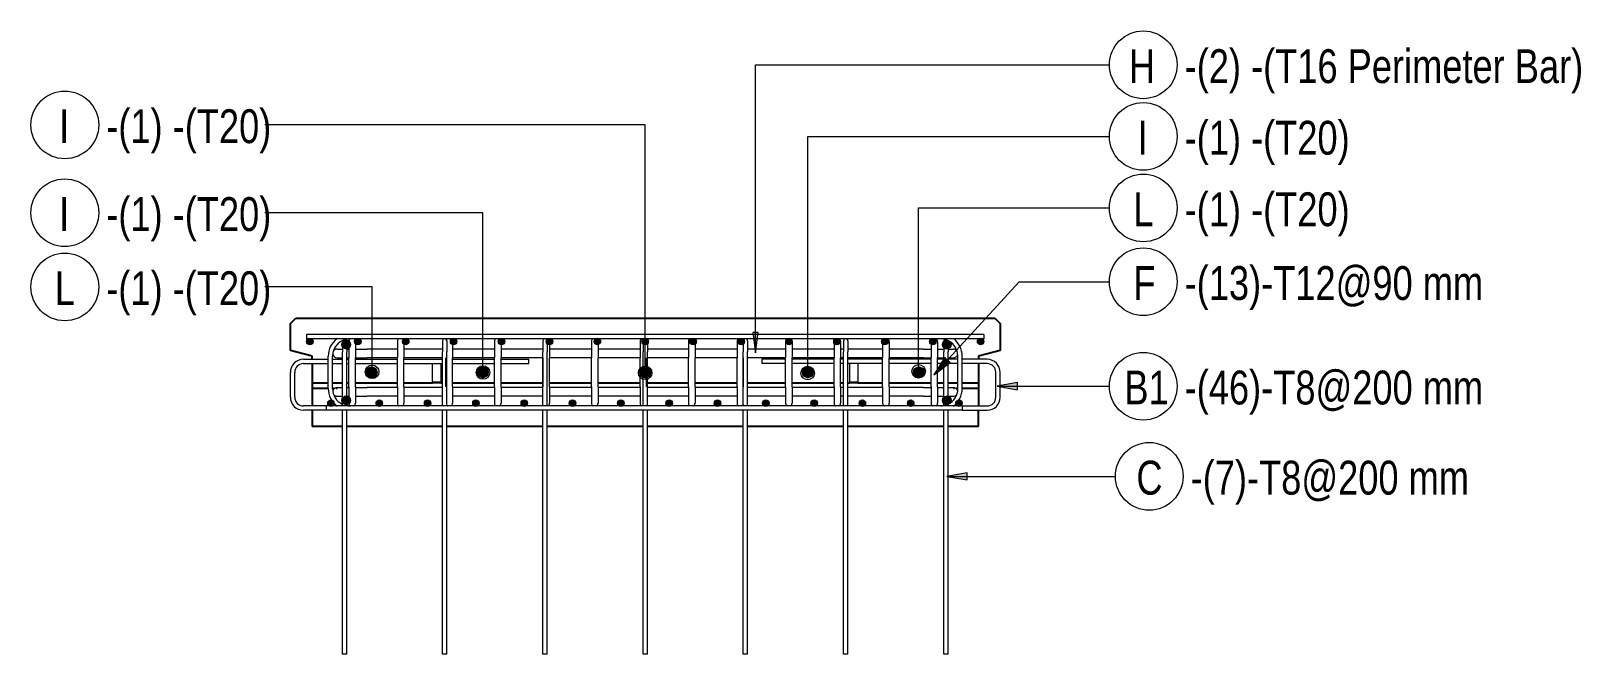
# Model space of a CAD drawing. Header units: millimetres. Extents: x -22025 to -1429, y -2879 to 29261.
# Drawn here: x -4290 to -1429, y 2091 to 3241 of the extents above; entities that cross this region are included whole.
import ezdxf

# ---------------------------------------------------------------- set-up
doc = ezdxf.new("R2010")
doc.units = ezdxf.units.MM
for name, color, linetype, lineweight in [('A-GENM', 13, 'Continuous', 18), ('A-WALL', 113, 'Continuous', 25), ('S-RBAR', 171, 'Continuous', 18), ('S-RBAR-IDEN', 171, 'Continuous', 9)]:
    doc.layers.add(name, color=color, linetype=linetype, lineweight=lineweight)
doc.styles.add('Nirmala UI Semilight_1', font='NirmalaS.ttf', dxfattribs={"width": 0.8, "height": 62.5})

# ---------------------------------------------------------------- blocks, each defined once
blk = doc.blocks.new('RR spread anchor face based - RR-SA-5_0-240-2134540-Elevation Top Copy 2 Copy 1')
at = {"layer": 'A-GENM'}
for p, q in [((-19982.1, 2593.7), (-19982.1, 2627.2)), ((-19967.1, 2627.2), (-19967.1, 2593.7)), ((-19982.1, 2591.2), (-19982.1, 2593.7)), ((-19982.1, 2593.7), (-19967.1, 2593.7)), ((-19967.1, 2591.2), (-19982.1, 2591.2)), ((-19967.1, 2593.7), (-19967.1, 2591.2))]:
    blk.add_line(p, q, dxfattribs=at)
blk = doc.blocks.new('M_Rebar Tag_rfa Dimension - ARROW-793927-Elevation Top Copy 2 Copy 1')
at = {"layer": 'S-RBAR-IDEN'}
blk.add_circle((-18670.5, 2585.6), 62.5, dxfattribs=at)
blk = doc.blocks.new('M_Rebar Tag_rfa MARK - ARROW-794226-Elevation Top Copy 2 Copy 1')
at = {"layer": 'S-RBAR-IDEN'}
blk.add_circle((-18670.5, 3178.9), 62.5, dxfattribs=at)
blk = doc.blocks.new('M_Rebar Tag_rfa MARK - DOT 1 MM-794228-Elevation Top Copy 2 Copy 1')
at = {"layer": 'S-RBAR-IDEN'}
blk.add_circle((-18670.5, 2914.7), 62.5, dxfattribs=at)

msp = doc.modelspace()

# ---------------------------------------------------------------- hatches: boundary and pattern name
at = {"layer": 'S-RBAR'}
h = msp.add_hatch(color=256, dxfattribs=at)
edge = h.paths.add_edge_path()
edge.add_arc((-3775.4, 2668.1), 6, 0, 360)
for points in [[(-3778.4, 2662.9), (-3772.4, 2662.9), (-3769.4, 2668.1), (-3772.4, 2673.3), (-3778.4, 2673.3), (-3781.4, 2668.1)], [(-3708.4, 2654.6), (-3702.1, 2657.6), (-3700.6, 2664.4), (-3704.9, 2669.8), (-3711.8, 2669.8), (-3716.2, 2664.4), (-3714.6, 2657.6), (-3710.9, 2655.8)], [(-3689.9, 2662.9), (-3683.9, 2662.9), (-3680.9, 2668.1), (-3683.9, 2673.3), (-3689.9, 2673.3), (-3692.9, 2668.1)], [(-3601.5, 2662.9), (-3595.5, 2662.9), (-3592.5, 2668.1), (-3595.5, 2673.3), (-3601.5, 2673.3), (-3604.5, 2668.1)], [(-3513.1, 2662.9), (-3507.1, 2662.9), (-3504.1, 2668.1), (-3507.1, 2673.3), (-3513.1, 2673.3), (-3516.1, 2668.1)], [(-3424.6, 2662.9), (-3418.6, 2662.9), (-3415.6, 2668.1), (-3418.6, 2673.3), (-3424.6, 2673.3), (-3427.6, 2668.1)], [(-3336.2, 2662.9), (-3330.2, 2662.9), (-3327.2, 2668.1), (-3330.2, 2673.3), (-3336.2, 2673.3), (-3339.2, 2668.1)], [(-3247.8, 2662.9), (-3241.8, 2662.9), (-3238.8, 2668.1), (-3241.8, 2673.3), (-3247.8, 2673.3), (-3250.8, 2668.1)], [(-3159.4, 2662.9), (-3153.4, 2662.9), (-3150.4, 2668.1), (-3153.4, 2673.3), (-3159.4, 2673.3), (-3162.4, 2668.1)], [(-3070.9, 2662.9), (-3064.9, 2662.9), (-3061.9, 2668.1), (-3064.9, 2673.3), (-3070.9, 2673.3), (-3073.9, 2668.1)], [(-2982.5, 2662.9), (-2976.5, 2662.9), (-2973.5, 2668.1), (-2976.5, 2673.3), (-2982.5, 2673.3), (-2985.5, 2668.1)], [(-2894.1, 2662.9), (-2888.1, 2662.9), (-2885.1, 2668.1), (-2888.1, 2673.3), (-2894.1, 2673.3), (-2897.1, 2668.1)], [(-2805.6, 2662.9), (-2799.6, 2662.9), (-2796.6, 2668.1), (-2799.6, 2673.3), (-2805.6, 2673.3), (-2808.6, 2668.1)], [(-2717.2, 2662.9), (-2711.2, 2662.9), (-2708.2, 2668.1), (-2711.2, 2673.3), (-2717.2, 2673.3), (-2720.2, 2668.1)], [(-2628.8, 2662.9), (-2622.8, 2662.9), (-2619.8, 2668.1), (-2622.8, 2673.3), (-2628.8, 2673.3), (-2631.8, 2668.1)], [(-2596.5, 2655.4), (-2592.2, 2660.8), (-2593.7, 2667.6), (-2600, 2670.6), (-2606.2, 2667.6), (-2607.8, 2660.8), (-2603.4, 2655.4), (-2597, 2655.4)], [(-2540.4, 2662.9), (-2534.4, 2662.9), (-2531.4, 2668.1), (-2534.4, 2673.3), (-2540.4, 2673.3), (-2543.4, 2668.1)], [(-3661.4, 2601.2), (-3654.3, 2604.1), (-3651.4, 2611.2), (-3654.3, 2618.3), (-3661.4, 2621.2), (-3668.4, 2618.3), (-3671.4, 2611.2), (-3668.4, 2604.1), (-3666.4, 2603.3)], [(-3456.4, 2601.2), (-3449.3, 2604.1), (-3446.4, 2611.2), (-3449.3, 2618.3), (-3456.4, 2621.2), (-3463.4, 2618.3), (-3466.4, 2611.2), (-3463.4, 2604.1)], [(-3156.4, 2601.2), (-3149.3, 2604.1), (-3146.4, 2611.2), (-3149.3, 2618.3), (-3156.4, 2621.2), (-3163.4, 2618.3), (-3166.4, 2611.2), (-3163.4, 2604.1)], [(-2856.4, 2601.2), (-2849.3, 2604.1), (-2846.4, 2611.2), (-2849.3, 2618.3), (-2856.4, 2621.2), (-2863.4, 2618.3), (-2866.4, 2611.2), (-2863.4, 2604.1)], [(-2651.4, 2601.2), (-2644.3, 2604.1), (-2641.4, 2611.2), (-2644.3, 2618.3), (-2651.4, 2621.2), (-2658.4, 2618.3), (-2661.4, 2611.2), (-2658.4, 2604.1)], [(-3733.4, 2549.1), (-3730.4, 2554.3), (-3733.4, 2559.5), (-3739.4, 2559.5), (-3742.4, 2554.3), (-3739.4, 2549.1)], [(-3708.4, 2551.5), (-3702.1, 2554.5), (-3700.6, 2561.2), (-3704.9, 2566.7), (-3711.8, 2566.7), (-3716.2, 2561.2), (-3714.6, 2554.5), (-3710.9, 2552.7)], [(-3650.2, 2549.1), (-3644.2, 2549.1), (-3641.2, 2554.3), (-3644.2, 2559.5), (-3650.2, 2559.5), (-3653.2, 2554.3)], [(-3561.1, 2549.1), (-3555.1, 2549.1), (-3552.1, 2554.3), (-3555.1, 2559.5), (-3561.1, 2559.5), (-3564.1, 2554.3)], [(-3465.9, 2549.1), (-3462.9, 2554.3), (-3465.9, 2559.5), (-3471.9, 2559.5), (-3474.9, 2554.3), (-3471.9, 2549.1)], [(-3382.7, 2549.1), (-3376.7, 2549.1), (-3373.7, 2554.3), (-3376.7, 2559.5), (-3382.7, 2559.5), (-3385.7, 2554.3)], [(-3287.6, 2549.1), (-3284.6, 2554.3), (-3287.6, 2559.5), (-3293.6, 2559.5), (-3296.6, 2554.3), (-3293.6, 2549.1)], [(-3198.4, 2549.1), (-3195.4, 2554.3), (-3198.4, 2559.5), (-3204.4, 2559.5), (-3207.4, 2554.3), (-3204.4, 2549.1)], [(-3115.3, 2549.1), (-3109.3, 2549.1), (-3106.3, 2554.3), (-3109.3, 2559.5), (-3115.3, 2559.5), (-3118.3, 2554.3)], [(-3020.1, 2549.1), (-3017.1, 2554.3), (-3020.1, 2559.5), (-3026.1, 2559.5), (-3029.1, 2554.3), (-3026.1, 2549.1)], [(-2931, 2549.1), (-2928, 2554.3), (-2931, 2559.5), (-2937, 2559.5), (-2940, 2554.3), (-2937, 2549.1)], [(-2847.8, 2549.1), (-2841.8, 2549.1), (-2838.8, 2554.3), (-2841.8, 2559.5), (-2847.8, 2559.5), (-2850.8, 2554.3)], [(-2758.7, 2549.1), (-2752.7, 2549.1), (-2749.7, 2554.3), (-2752.7, 2559.5), (-2758.7, 2559.5), (-2761.7, 2554.3)], [(-2663.5, 2549.1), (-2660.5, 2554.3), (-2663.5, 2559.5), (-2669.5, 2559.5), (-2672.5, 2554.3), (-2669.5, 2549.1)], [(-2596.5, 2552.3), (-2592.2, 2557.7), (-2593.7, 2564.4), (-2600, 2567.5), (-2606.2, 2564.4), (-2607.8, 2557.7), (-2603.4, 2552.3), (-2597, 2552.3)], [(-2580.4, 2549.1), (-2574.4, 2549.1), (-2571.4, 2554.3), (-2574.4, 2559.5), (-2580.4, 2559.5), (-2583.4, 2554.3)]]:
    msp.add_hatch(color=256, dxfattribs=at).paths.add_polyline_path(points)
h = msp.add_hatch(color=256, dxfattribs=at)
edge = h.paths.add_edge_path()
edge.add_arc((-3708.4, 2662.6), 8, 0, 360)
h = msp.add_hatch(color=256, dxfattribs=at)
edge = h.paths.add_edge_path()
edge.add_arc((-3686.9, 2668.1), 6, 0, 360)
h = msp.add_hatch(color=256, dxfattribs=at)
edge = h.paths.add_edge_path()
edge.add_arc((-3598.5, 2668.1), 6, 0, 360)
h = msp.add_hatch(color=256, dxfattribs=at)
edge = h.paths.add_edge_path()
edge.add_arc((-3510.1, 2668.1), 6, 0, 360)
h = msp.add_hatch(color=256, dxfattribs=at)
edge = h.paths.add_edge_path()
edge.add_arc((-3421.6, 2668.1), 6, 0, 360)
h = msp.add_hatch(color=256, dxfattribs=at)
edge = h.paths.add_edge_path()
edge.add_arc((-3333.2, 2668.1), 6, 0, 360)
h = msp.add_hatch(color=256, dxfattribs=at)
edge = h.paths.add_edge_path()
edge.add_arc((-3244.8, 2668.1), 6, 0, 360)
h = msp.add_hatch(color=256, dxfattribs=at)
edge = h.paths.add_edge_path()
edge.add_arc((-3156.4, 2668.1), 6, 0, 360)
h = msp.add_hatch(color=256, dxfattribs=at)
edge = h.paths.add_edge_path()
edge.add_arc((-3067.9, 2668.1), 6, 0, 360)
h = msp.add_hatch(color=256, dxfattribs=at)
edge = h.paths.add_edge_path()
edge.add_arc((-2979.5, 2668.1), 6, 0, 360)
h = msp.add_hatch(color=256, dxfattribs=at)
edge = h.paths.add_edge_path()
edge.add_arc((-2891.1, 2668.1), 6, 0, 360)
h = msp.add_hatch(color=256, dxfattribs=at)
edge = h.paths.add_edge_path()
edge.add_arc((-2802.6, 2668.1), 6, 0, 360)
h = msp.add_hatch(color=256, dxfattribs=at)
edge = h.paths.add_edge_path()
edge.add_arc((-2714.2, 2668.1), 6, 0, 360)
h = msp.add_hatch(color=256, dxfattribs=at)
edge = h.paths.add_edge_path()
edge.add_arc((-2625.8, 2668.1), 6, 0, 360)
h = msp.add_hatch(color=256, dxfattribs=at)
edge = h.paths.add_edge_path()
edge.add_arc((-2600, 2662.6), 8, 0, 360)
h = msp.add_hatch(color=256, dxfattribs=at)
edge = h.paths.add_edge_path()
edge.add_arc((-2537.4, 2668.1), 6, 0, 360)
h = msp.add_hatch(color=256, dxfattribs=at)
edge = h.paths.add_edge_path()
edge.add_arc((-3661.4, 2611.2), 10, 0, 360)
h = msp.add_hatch(color=256, dxfattribs=at)
edge = h.paths.add_edge_path()
edge.add_arc((-3456.4, 2611.2), 10, 0, 360)
h = msp.add_hatch(color=256, dxfattribs=at)
edge = h.paths.add_edge_path()
edge.add_arc((-3156.4, 2611.2), 10, 0, 360)
h = msp.add_hatch(color=256, dxfattribs=at)
edge = h.paths.add_edge_path()
edge.add_arc((-2856.4, 2611.2), 10, 0, 360)
h = msp.add_hatch(color=256, dxfattribs=at)
edge = h.paths.add_edge_path()
edge.add_arc((-2651.4, 2611.2), 10, 0, 360)
h = msp.add_hatch(color=256, dxfattribs=at)
edge = h.paths.add_edge_path()
edge.add_arc((-3736.4, 2554.3), 6, 0, 360)
h = msp.add_hatch(color=256, dxfattribs=at)
edge = h.paths.add_edge_path()
edge.add_arc((-3708.4, 2559.5), 8, 0, 360)
h = msp.add_hatch(color=256, dxfattribs=at)
edge = h.paths.add_edge_path()
edge.add_arc((-3647.2, 2554.3), 6, 0, 360)
h = msp.add_hatch(color=256, dxfattribs=at)
edge = h.paths.add_edge_path()
edge.add_arc((-3558.1, 2554.3), 6, 0, 360)
h = msp.add_hatch(color=256, dxfattribs=at)
edge = h.paths.add_edge_path()
edge.add_arc((-3468.9, 2554.3), 6, 0, 360)
h = msp.add_hatch(color=256, dxfattribs=at)
edge = h.paths.add_edge_path()
edge.add_arc((-3379.7, 2554.3), 6, 0, 360)
h = msp.add_hatch(color=256, dxfattribs=at)
edge = h.paths.add_edge_path()
edge.add_arc((-3290.6, 2554.3), 6, 0, 360)
h = msp.add_hatch(color=256, dxfattribs=at)
edge = h.paths.add_edge_path()
edge.add_arc((-3201.4, 2554.3), 6, 0, 360)
h = msp.add_hatch(color=256, dxfattribs=at)
edge = h.paths.add_edge_path()
edge.add_arc((-3112.3, 2554.3), 6, 0, 360)
h = msp.add_hatch(color=256, dxfattribs=at)
edge = h.paths.add_edge_path()
edge.add_arc((-3023.1, 2554.3), 6, 0, 360)
h = msp.add_hatch(color=256, dxfattribs=at)
edge = h.paths.add_edge_path()
edge.add_arc((-2934, 2554.3), 6, 0, 360)
h = msp.add_hatch(color=256, dxfattribs=at)
edge = h.paths.add_edge_path()
edge.add_arc((-2844.8, 2554.3), 6, 0, 360)
h = msp.add_hatch(color=256, dxfattribs=at)
edge = h.paths.add_edge_path()
edge.add_arc((-2755.7, 2554.3), 6, 0, 360)
h = msp.add_hatch(color=256, dxfattribs=at)
edge = h.paths.add_edge_path()
edge.add_arc((-2666.5, 2554.3), 6, 0, 360)
h = msp.add_hatch(color=256, dxfattribs=at)
edge = h.paths.add_edge_path()
edge.add_arc((-2600, 2559.5), 8, 0, 360)
h = msp.add_hatch(color=256, dxfattribs=at)
edge = h.paths.add_edge_path()
edge.add_arc((-2577.4, 2554.3), 6, 0, 360)
at = {"layer": 'S-RBAR-IDEN'}
for points in [[(-2952.7, 2647.4), (-2947.8, 2684.9), (-2957.7, 2684.9)], [(-2623.7, 2606.3), (-2593.5, 2629.5), (-2603.3, 2638.4)], [(-2506.8, 2585.6), (-2469.3, 2579), (-2469.3, 2592.2)], [(-2599.8, 2419.2), (-2562.3, 2412.6), (-2562.3, 2425.8)]]:
    msp.add_hatch(color=256, dxfattribs=at).paths.add_polyline_path(points)

# ---------------------------------------------------------------- linework, layer by layer
at = {"layer": 'A-WALL'}
for p, q in [((-3811.4, 2701.2), (-3801.4, 2711.2)), ((-3811.4, 2651.2), (-3811.4, 2701.2)), ((-3801.4, 2711.2), (-2511.4, 2711.2)), ((-2511.4, 2711.2), (-2501.4, 2701.2)), ((-2501.4, 2701.2), (-2501.4, 2651.2)), ((-3771.4, 2641.2), (-3811.4, 2651.2)), ((-3771.4, 2635.2), (-3771.4, 2641.2)), ((-2501.4, 2651.2), (-2541.4, 2641.2)), ((-2541.4, 2641.2), (-2541.4, 2635.2)), ((-3771.4, 2627.2), (-3771.4, 2549.2)), ((-2541.4, 2627.2), (-2541.4, 2549.2)), ((-3741.4, 2591.2), (-3771.4, 2591.2)), ((-3741.4, 2581.2), (-3771.4, 2581.2)), ((-3715.4, 2591.2), (-3733.4, 2591.2)), ((-3730.3, 2581.2), (-3733.4, 2581.2)), ((-3725.1, 2581.2), (-3726.9, 2581.2)), ((-3703.3, 2591.2), (-3707.4, 2591.2)), ((-3613.7, 2591.2), (-3691.3, 2591.2)), ((-3548.9, 2591.2), (-3601.7, 2591.2)), ((-3530.4, 2591.2), (-3533.9, 2591.2)), ((-3434.6, 2591.2), (-3512.2, 2591.2)), ((-3345.4, 2591.2), (-3422.6, 2591.2)), ((-3255.5, 2591.2), (-3333.1, 2591.2)), ((-3166, 2591.2), (-3243.5, 2591.2)), ((-3076.5, 2591.2), (-3152.4, 2591.2)), ((-2986.9, 2591.2), (-3064.5, 2591.2)), ((-2897.4, 2591.2), (-2967.4, 2591.2)), ((-2807.8, 2591.2), (-2885.4, 2591.2)), ((-2790.4, 2591.2), (-2795.8, 2591.2)), ((-2778.9, 2591.2), (-2782.4, 2591.2)), ((-2718.3, 2591.2), (-2763.9, 2591.2)), ((-2628.8, 2591.2), (-2706.3, 2591.2)), ((-2605.4, 2591.2), (-2616.8, 2591.2)), ((-2579.4, 2591.2), (-2597.4, 2591.2)), ((-2585.7, 2581.2), (-2587.6, 2581.2)), ((-2579.4, 2581.2), (-2582.4, 2581.2)), ((-2541.4, 2591.2), (-2571.4, 2591.2)), ((-2541.4, 2581.2), (-2571.4, 2581.2)), ((-3771.4, 2541.2), (-3771.4, 2511.2)), ((-2541.4, 2511.2), (-2541.4, 2541.2)), ((-3715.4, 2511.2), (-3771.4, 2511.2)), ((-3530.4, 2511.2), (-3707.4, 2511.2)), ((-3345.4, 2511.2), (-3522.4, 2511.2)), ((-3160.4, 2511.2), (-3337.4, 2511.2)), ((-2975.4, 2511.2), (-3152.4, 2511.2)), ((-2790.4, 2511.2), (-2967.4, 2511.2)), ((-2605.4, 2511.2), (-2782.4, 2511.2)), ((-2541.4, 2511.2), (-2597.4, 2511.2))]:
    msp.add_line(p, q, dxfattribs=at)
at = {"layer": 'S-RBAR'}
for p, q in [((-2531.4, 2681.2), (-3781.4, 2681.2)), ((-3781.4, 2681.2), (-3781.4, 2673.2)), ((-3778.4, 2673.3), (-3781.4, 2668.1)), ((-2531.4, 2673.2), (-3781.4, 2673.2)), ((-3781.4, 2668.1), (-3778.4, 2662.9)), ((-3772.4, 2673.3), (-3778.4, 2673.3)), ((-3778.4, 2662.9), (-3772.4, 2662.9)), ((-3769.4, 2668.1), (-3772.4, 2673.3)), ((-3772.4, 2662.9), (-3769.4, 2668.1)), ((-3711.8, 2669.8), (-3716.2, 2664.4)), ((-3716.2, 2664.4), (-3714.6, 2657.6)), ((-3715.4, 2669.2), (-3715.4, 2649.2)), ((-3704.9, 2669.8), (-3711.8, 2669.8)), ((-3707.4, 2669.2), (-3707.4, 2649.2)), ((-3700.6, 2664.4), (-3704.9, 2669.8)), ((-3703.3, 2668.2), (-3703.3, 2638.2)), ((-3702.1, 2657.6), (-3700.6, 2664.4)), ((-3689.9, 2673.3), (-3692.9, 2668.1)), ((-3692.9, 2668.1), (-3689.9, 2662.9)), ((-3691.3, 2668.2), (-3691.3, 2638.2)), ((-3683.9, 2673.3), (-3689.9, 2673.3)), ((-3689.9, 2662.9), (-3683.9, 2662.9)), ((-3680.9, 2668.1), (-3683.9, 2673.3)), ((-3683.9, 2662.9), (-3680.9, 2668.1)), ((-3613.7, 2668.2), (-3613.7, 2638.2)), ((-3601.5, 2673.3), (-3604.5, 2668.1)), ((-3604.5, 2668.1), (-3601.5, 2662.9)), ((-3601.7, 2668.2), (-3601.7, 2638.2)), ((-3595.5, 2673.3), (-3601.5, 2673.3)), ((-3601.5, 2662.9), (-3595.5, 2662.9)), ((-3592.5, 2668.1), (-3595.5, 2673.3)), ((-3595.5, 2662.9), (-3592.5, 2668.1)), ((-3530.4, 2669.2), (-3530.4, 2649.2)), ((-3522.4, 2669.2), (-3522.4, 2649.2)), ((-3513.1, 2673.3), (-3516.1, 2668.1)), ((-3516.1, 2668.1), (-3513.1, 2662.9)), ((-3507.1, 2673.3), (-3513.1, 2673.3)), ((-3513.1, 2662.9), (-3507.1, 2662.9)), ((-3512.2, 2668.2), (-3512.2, 2638.2)), ((-3504.1, 2668.1), (-3507.1, 2673.3)), ((-3507.1, 2662.9), (-3504.1, 2668.1)), ((-3434.6, 2668.2), (-3434.6, 2638.2)), ((-3424.6, 2673.3), (-3427.6, 2668.1)), ((-3427.6, 2668.1), (-3424.6, 2662.9)), ((-3418.6, 2673.3), (-3424.6, 2673.3)), ((-3424.6, 2662.9), (-3418.6, 2662.9)), ((-3422.6, 2668.2), (-3422.6, 2638.2)), ((-3415.6, 2668.1), (-3418.6, 2673.3)), ((-3418.6, 2662.9), (-3415.6, 2668.1)), ((-3345.4, 2669.2), (-3345.4, 2649.2)), ((-3336.2, 2673.3), (-3339.2, 2668.1)), ((-3339.2, 2668.1), (-3336.2, 2662.9)), ((-3337.4, 2669.2), (-3337.4, 2649.2)), ((-3330.2, 2673.3), (-3336.2, 2673.3)), ((-3336.2, 2662.9), (-3330.2, 2662.9)), ((-3333.1, 2668.2), (-3333.1, 2638.2)), ((-3327.2, 2668.1), (-3330.2, 2673.3)), ((-3330.2, 2662.9), (-3327.2, 2668.1)), ((-3255.5, 2668.2), (-3255.5, 2638.2)), ((-3247.8, 2673.3), (-3250.8, 2668.1)), ((-3250.8, 2668.1), (-3247.8, 2662.9)), ((-3241.8, 2673.3), (-3247.8, 2673.3)), ((-3247.8, 2662.9), (-3241.8, 2662.9)), ((-3243.5, 2668.2), (-3243.5, 2638.2)), ((-3238.8, 2668.1), (-3241.8, 2673.3)), ((-3241.8, 2662.9), (-3238.8, 2668.1)), ((-3166, 2668.2), (-3166, 2638.2)), ((-3159.4, 2673.3), (-3162.4, 2668.1)), ((-3162.4, 2668.1), (-3159.4, 2662.9)), ((-3160.4, 2669.2), (-3160.4, 2649.2)), ((-3153.4, 2673.3), (-3159.4, 2673.3)), ((-3159.4, 2662.9), (-3153.4, 2662.9)), ((-3150.4, 2668.1), (-3153.4, 2673.3)), ((-3153.4, 2662.9), (-3150.4, 2668.1)), ((-3152.4, 2669.2), (-3152.4, 2649.2)), ((-3076.5, 2668.2), (-3076.5, 2638.2)), ((-3070.9, 2673.3), (-3073.9, 2668.1)), ((-3073.9, 2668.1), (-3070.9, 2662.9)), ((-3064.9, 2673.3), (-3070.9, 2673.3)), ((-3070.9, 2662.9), (-3064.9, 2662.9)), ((-3061.9, 2668.1), (-3064.9, 2673.3)), ((-3064.9, 2662.9), (-3061.9, 2668.1)), ((-3064.5, 2668.2), (-3064.5, 2638.2)), ((-2986.9, 2668.2), (-2986.9, 2638.2)), ((-2982.5, 2673.3), (-2985.5, 2668.1)), ((-2985.5, 2668.1), (-2982.5, 2662.9)), ((-2976.5, 2673.3), (-2982.5, 2673.3)), ((-2982.5, 2662.9), (-2976.5, 2662.9)), ((-2973.5, 2668.1), (-2976.5, 2673.3)), ((-2976.5, 2662.9), (-2973.5, 2668.1)), ((-2975.4, 2669.2), (-2975.4, 2649.2)), ((-2967.4, 2669.2), (-2967.4, 2649.2)), ((-2897.4, 2668.2), (-2897.4, 2638.2)), ((-2894.1, 2673.3), (-2897.1, 2668.1)), ((-2897.1, 2668.1), (-2894.1, 2662.9)), ((-2888.1, 2673.3), (-2894.1, 2673.3)), ((-2894.1, 2662.9), (-2888.1, 2662.9)), ((-2885.1, 2668.1), (-2888.1, 2673.3)), ((-2888.1, 2662.9), (-2885.1, 2668.1)), ((-2885.4, 2668.2), (-2885.4, 2638.2)), ((-2805.6, 2673.3), (-2808.6, 2668.1)), ((-2808.6, 2668.1), (-2805.6, 2662.9)), ((-2807.8, 2668.2), (-2807.8, 2638.2)), ((-2799.6, 2673.3), (-2805.6, 2673.3)), ((-2805.6, 2662.9), (-2799.6, 2662.9)), ((-2796.6, 2668.1), (-2799.6, 2673.3)), ((-2799.6, 2662.9), (-2796.6, 2668.1)), ((-2795.8, 2668.2), (-2795.8, 2638.2)), ((-2790.4, 2669.2), (-2790.4, 2649.2)), ((-2782.4, 2669.2), (-2782.4, 2649.2)), ((-2717.2, 2673.3), (-2720.2, 2668.1)), ((-2720.2, 2668.1), (-2717.2, 2662.9)), ((-2718.3, 2668.2), (-2718.3, 2638.2)), ((-2711.2, 2673.3), (-2717.2, 2673.3)), ((-2717.2, 2662.9), (-2711.2, 2662.9)), ((-2708.2, 2668.1), (-2711.2, 2673.3)), ((-2711.2, 2662.9), (-2708.2, 2668.1)), ((-2706.3, 2668.2), (-2706.3, 2638.2)), ((-2628.8, 2673.3), (-2631.8, 2668.1)), ((-2631.8, 2668.1), (-2628.8, 2662.9)), ((-2622.8, 2673.3), (-2628.8, 2673.3)), ((-2628.8, 2668.2), (-2628.8, 2638.2)), ((-2628.8, 2662.9), (-2622.8, 2662.9)), ((-2619.8, 2668.1), (-2622.8, 2673.3)), ((-2622.8, 2662.9), (-2619.8, 2668.1)), ((-2616.8, 2668.2), (-2616.8, 2638.2)), ((-2606.2, 2667.6), (-2607.8, 2660.8)), ((-2607.8, 2660.8), (-2603.4, 2655.4)), ((-2600, 2670.6), (-2606.2, 2667.6)), ((-2605.4, 2669.2), (-2605.4, 2649.2)), ((-2593.7, 2667.6), (-2600, 2670.6)), ((-2597.4, 2669.2), (-2597.4, 2649.2)), ((-2596.5, 2655.4), (-2592.2, 2660.8)), ((-2592.2, 2660.8), (-2593.7, 2667.6)), ((-2540.4, 2673.3), (-2543.4, 2668.1)), ((-2543.4, 2668.1), (-2540.4, 2662.9)), ((-2534.4, 2673.3), (-2540.4, 2673.3)), ((-2540.4, 2662.9), (-2534.4, 2662.9)), ((-2531.4, 2668.1), (-2534.4, 2673.3)), ((-2534.4, 2662.9), (-2531.4, 2668.1)), ((-2531.4, 2681.2), (-2531.4, 2673.2)), ((-3787.4, 2635.2), (-3741.4, 2635.2)), ((-3741.4, 2581.2), (-3741.4, 2641.2)), ((-3733.4, 2581.2), (-3733.4, 2641.2)), ((-3733.4, 2635.2), (-3715.4, 2635.2)), ((-3725.1, 2654), (-3715.4, 2654)), ((-3725.1, 2638), (-3715.4, 2638)), ((-3715.4, 2549.2), (-3715.4, 2649.2)), ((-3714.6, 2657.6), (-3710.9, 2655.8)), ((-3710.9, 2655.8), (-3708.4, 2654.6)), ((-3708.4, 2654.6), (-3702.1, 2657.6)), ((-3707.5, 2654), (-3703.4, 2654)), ((-3707.5, 2638), (-3703.4, 2638)), ((-3707.4, 2549.2), (-3707.4, 2649.2)), ((-3707.4, 2635.2), (-3703.3, 2635.2)), ((-3703.3, 2584.2), (-3703.3, 2638.2)), ((-3691.3, 2654), (-3669.6, 2654)), ((-3691.3, 2584.2), (-3691.3, 2638.2)), ((-3691.3, 2638), (-3669.6, 2638)), ((-3691.3, 2635.2), (-3613.7, 2635.2)), ((-3613.7, 2654), (-3669.6, 2654)), ((-3613.7, 2638), (-3669.6, 2638)), ((-3613.7, 2584.2), (-3613.7, 2638.2)), ((-3530.4, 2654), (-3601.7, 2654)), ((-3601.7, 2584.2), (-3601.7, 2638.2)), ((-3530.4, 2638), (-3601.7, 2638)), ((-3601.7, 2635.2), (-3530.4, 2635.2)), ((-3530.4, 2549.2), (-3530.4, 2649.2)), ((-3524.2, 2584.2), (-3524.2, 2638.2)), ((-3522.4, 2549.2), (-3522.4, 2649.2)), ((-3434.6, 2654), (-3512.2, 2654)), ((-3512.2, 2584.2), (-3512.2, 2638.2)), ((-3434.6, 2638), (-3512.2, 2638)), ((-3512.2, 2635.2), (-3434.6, 2635.2)), ((-3434.6, 2584.2), (-3434.6, 2638.2)), ((-3345.4, 2654), (-3422.6, 2654)), ((-3422.6, 2584.2), (-3422.6, 2638.2)), ((-3345.4, 2638), (-3422.6, 2638)), ((-3422.6, 2635.2), (-3371.4, 2635.2)), ((-3371.4, 2627.2), (-3371.4, 2635.2)), ((-3345.4, 2549.2), (-3345.4, 2649.2)), ((-3345.1, 2584.2), (-3345.1, 2638.2)), ((-3337.4, 2549.2), (-3337.4, 2649.2)), ((-3255.5, 2654), (-3333.1, 2654)), ((-3333.1, 2584.2), (-3333.1, 2638.2)), ((-3255.5, 2638), (-3333.1, 2638)), ((-3255.5, 2584.2), (-3255.5, 2638.2)), ((-3166, 2654), (-3243.5, 2654)), ((-3243.5, 2584.2), (-3243.5, 2638.2)), ((-3166, 2638), (-3243.5, 2638)), ((-3166, 2584.2), (-3166, 2638.2)), ((-3160.4, 2549.2), (-3160.4, 2649.2)), ((-3154, 2584.2), (-3154, 2638.2)), ((-3076.5, 2654), (-3152.4, 2654)), ((-3152.4, 2549.2), (-3152.4, 2649.2)), ((-3076.5, 2638), (-3152.4, 2638)), ((-3076.5, 2584.2), (-3076.5, 2638.2)), ((-2986.9, 2654), (-3064.5, 2654)), ((-3064.5, 2584.2), (-3064.5, 2638.2)), ((-2986.9, 2638), (-3064.5, 2638)), ((-2986.9, 2584.2), (-2986.9, 2638.2)), ((-2975.4, 2549.2), (-2975.4, 2649.2)), ((-2974.9, 2584.2), (-2974.9, 2638.2)), ((-2897.4, 2654), (-2967.4, 2654)), ((-2967.4, 2549.2), (-2967.4, 2649.2)), ((-2897.4, 2638), (-2967.4, 2638)), ((-2897.4, 2635.2), (-2941.4, 2635.2)), ((-2941.4, 2635.2), (-2941.4, 2627.2)), ((-2897.4, 2584.2), (-2897.4, 2638.2)), ((-2807.8, 2654), (-2885.4, 2654)), ((-2885.4, 2584.2), (-2885.4, 2638.2)), ((-2807.8, 2638), (-2885.4, 2638)), ((-2807.8, 2635.2), (-2885.4, 2635.2)), ((-2807.8, 2584.2), (-2807.8, 2638.2)), ((-2790.4, 2654), (-2795.8, 2654)), ((-2795.8, 2584.2), (-2795.8, 2638.2)), ((-2790.4, 2638), (-2795.8, 2638)), ((-2790.4, 2635.2), (-2795.8, 2635.2)), ((-2790.4, 2549.2), (-2790.4, 2649.2)), ((-2718.3, 2654), (-2782.4, 2654)), ((-2782.4, 2549.2), (-2782.4, 2649.2)), ((-2718.3, 2638), (-2782.4, 2638)), ((-2718.3, 2635.2), (-2782.4, 2635.2)), ((-2718.3, 2584.2), (-2718.3, 2638.2)), ((-2643.1, 2654), (-2706.3, 2654)), ((-2706.3, 2584.2), (-2706.3, 2638.2)), ((-2643.1, 2638), (-2706.3, 2638)), ((-2628.8, 2635.2), (-2706.3, 2635.2)), ((-2643.1, 2654), (-2628.7, 2654)), ((-2643.1, 2638), (-2628.7, 2638)), ((-2628.8, 2584.2), (-2628.8, 2638.2)), ((-2616.8, 2584.2), (-2616.8, 2638.2)), ((-2605.4, 2635.2), (-2616.8, 2635.2)), ((-2616.6, 2654), (-2605.3, 2654)), ((-2616.6, 2638), (-2605.3, 2638)), ((-2605.4, 2549.2), (-2605.4, 2649.2)), ((-2603.4, 2655.4), (-2597, 2655.4)), ((-2597.4, 2549.2), (-2597.4, 2649.2)), ((-2579.4, 2635.2), (-2597.4, 2635.2)), ((-2597.3, 2654), (-2587.6, 2654)), ((-2597.3, 2638), (-2587.6, 2638)), ((-2597, 2655.4), (-2596.5, 2655.4)), ((-2579.4, 2581.2), (-2579.4, 2641.2)), ((-2571.4, 2581.2), (-2571.4, 2641.2)), ((-2525.4, 2635.2), (-2571.4, 2635.2)), ((-3811.4, 2565.2), (-3811.4, 2611.2)), ((-3803.4, 2565.2), (-3803.4, 2611.2)), ((-3787.4, 2627.2), (-3741.4, 2627.2)), ((-3733.4, 2627.2), (-3715.4, 2627.2)), ((-3707.4, 2627.2), (-3703.3, 2627.2)), ((-3691.3, 2627.2), (-3613.7, 2627.2)), ((-3668.4, 2618.3), (-3671.4, 2611.2)), ((-3671.4, 2611.2), (-3668.4, 2604.1)), ((-3661.4, 2621.2), (-3668.4, 2618.3)), ((-3668.4, 2604.1), (-3666.4, 2603.3)), ((-3666.4, 2603.3), (-3661.4, 2601.2)), ((-3654.3, 2618.3), (-3661.4, 2621.2)), ((-3661.4, 2601.2), (-3654.3, 2604.1)), ((-3651.4, 2611.2), (-3654.3, 2618.3)), ((-3654.3, 2604.1), (-3651.4, 2611.2)), ((-3601.7, 2627.2), (-3530.4, 2627.2)), ((-3512.2, 2627.2), (-3434.6, 2627.2)), ((-3463.4, 2618.3), (-3466.4, 2611.2)), ((-3466.4, 2611.2), (-3463.4, 2604.1)), ((-3456.4, 2621.2), (-3463.4, 2618.3)), ((-3463.4, 2604.1), (-3456.4, 2601.2)), ((-3449.3, 2618.3), (-3456.4, 2621.2)), ((-3456.4, 2601.2), (-3449.3, 2604.1)), ((-3446.4, 2611.2), (-3449.3, 2618.3)), ((-3449.3, 2604.1), (-3446.4, 2611.2)), ((-3422.6, 2627.2), (-3371.4, 2627.2)), ((-3163.4, 2618.3), (-3166.4, 2611.2)), ((-3166.4, 2611.2), (-3163.4, 2604.1)), ((-3156.4, 2621.2), (-3163.4, 2618.3)), ((-3163.4, 2604.1), (-3156.4, 2601.2)), ((-3149.3, 2618.3), (-3156.4, 2621.2)), ((-3156.4, 2601.2), (-3149.3, 2604.1)), ((-3146.4, 2611.2), (-3149.3, 2618.3)), ((-3149.3, 2604.1), (-3146.4, 2611.2)), ((-2897.4, 2627.2), (-2941.4, 2627.2)), ((-2807.8, 2627.2), (-2885.4, 2627.2)), ((-2863.4, 2618.3), (-2866.4, 2611.2)), ((-2866.4, 2611.2), (-2863.4, 2604.1)), ((-2856.4, 2621.2), (-2863.4, 2618.3)), ((-2863.4, 2604.1), (-2856.4, 2601.2)), ((-2849.3, 2618.3), (-2856.4, 2621.2)), ((-2856.4, 2601.2), (-2849.3, 2604.1)), ((-2846.4, 2611.2), (-2849.3, 2618.3)), ((-2849.3, 2604.1), (-2846.4, 2611.2)), ((-2790.4, 2627.2), (-2795.8, 2627.2)), ((-2718.3, 2627.2), (-2782.4, 2627.2)), ((-2628.8, 2627.2), (-2706.3, 2627.2)), ((-2658.4, 2618.3), (-2661.4, 2611.2)), ((-2661.4, 2611.2), (-2658.4, 2604.1)), ((-2651.4, 2621.2), (-2658.4, 2618.3)), ((-2658.4, 2604.1), (-2651.4, 2601.2)), ((-2644.3, 2618.3), (-2651.4, 2621.2)), ((-2651.4, 2601.2), (-2644.3, 2604.1)), ((-2641.4, 2611.2), (-2644.3, 2618.3)), ((-2644.3, 2604.1), (-2641.4, 2611.2)), ((-2605.4, 2627.2), (-2616.8, 2627.2)), ((-2579.4, 2627.2), (-2597.4, 2627.2)), ((-2525.4, 2627.2), (-2571.4, 2627.2)), ((-2509.4, 2565.2), (-2509.4, 2611.2)), ((-2501.4, 2565.2), (-2501.4, 2611.2)), ((-3725.1, 2583.2), (-3715.4, 2583.2)), ((-3707.5, 2583.2), (-3703.4, 2583.2)), ((-3703.3, 2584.2), (-3703.3, 2554.2)), ((-3691.3, 2584.2), (-3691.3, 2554.2)), ((-3691.3, 2583.2), (-3669.6, 2583.2)), ((-3613.7, 2583.2), (-3669.6, 2583.2)), ((-3613.7, 2584.2), (-3613.7, 2554.2)), ((-3601.7, 2584.2), (-3601.7, 2554.2)), ((-3530.4, 2583.2), (-3601.7, 2583.2)), ((-3512.2, 2584.2), (-3512.2, 2554.2)), ((-3434.6, 2583.2), (-3512.2, 2583.2)), ((-3434.6, 2584.2), (-3434.6, 2554.2)), ((-3422.6, 2584.2), (-3422.6, 2554.2)), ((-3345.4, 2583.2), (-3422.6, 2583.2)), ((-3333.1, 2584.2), (-3333.1, 2554.2)), ((-3255.5, 2583.2), (-3333.1, 2583.2)), ((-3255.5, 2584.2), (-3255.5, 2554.2)), ((-3243.5, 2584.2), (-3243.5, 2554.2)), ((-3166, 2583.2), (-3243.5, 2583.2)), ((-3166, 2584.2), (-3166, 2554.2)), ((-3076.5, 2583.2), (-3152.4, 2583.2)), ((-3076.5, 2584.2), (-3076.5, 2554.2)), ((-3064.5, 2584.2), (-3064.5, 2554.2)), ((-2986.9, 2583.2), (-3064.5, 2583.2)), ((-2986.9, 2584.2), (-2986.9, 2554.2)), ((-2897.4, 2583.2), (-2967.4, 2583.2)), ((-2897.4, 2584.2), (-2897.4, 2554.2)), ((-2885.4, 2584.2), (-2885.4, 2554.2)), ((-2807.8, 2583.2), (-2885.4, 2583.2)), ((-2807.8, 2584.2), (-2807.8, 2554.2)), ((-2795.8, 2584.2), (-2795.8, 2554.2)), ((-2790.4, 2583.2), (-2795.8, 2583.2)), ((-2718.3, 2583.2), (-2782.4, 2583.2)), ((-2718.3, 2584.2), (-2718.3, 2554.2)), ((-2706.3, 2584.2), (-2706.3, 2554.2)), ((-2643.1, 2583.2), (-2706.3, 2583.2)), ((-2643.1, 2583.2), (-2628.7, 2583.2)), ((-2628.8, 2584.2), (-2628.8, 2554.2)), ((-2616.8, 2584.2), (-2616.8, 2554.2)), ((-2616.6, 2583.2), (-2605.3, 2583.2)), ((-2597.3, 2583.2), (-2587.6, 2583.2)), ((-3745.2, 2549.2), (-3787.4, 2549.2)), ((-2571.4, 2549.2), (-3745.2, 2549.2)), ((-3745.2, 2549.2), (-3745.2, 2541.2)), ((-3739.4, 2559.5), (-3742.4, 2554.3)), ((-3742.4, 2554.3), (-3739.4, 2549.1)), ((-3733.4, 2559.5), (-3739.4, 2559.5)), ((-3739.4, 2549.1), (-3733.4, 2549.1)), ((-3730.4, 2554.3), (-3733.4, 2559.5)), ((-3733.4, 2549.1), (-3730.4, 2554.3)), ((-3725.1, 2567.2), (-3715.4, 2567.2)), ((-3711.8, 2566.7), (-3716.2, 2561.2)), ((-3716.2, 2561.2), (-3714.6, 2554.5)), ((-3714.6, 2554.5), (-3710.9, 2552.7)), ((-3704.9, 2566.7), (-3711.8, 2566.7)), ((-3710.9, 2552.7), (-3708.4, 2551.5)), ((-3708.4, 2551.5), (-3702.1, 2554.5)), ((-3707.5, 2567.2), (-3703.4, 2567.2)), ((-3700.6, 2561.2), (-3704.9, 2566.7)), ((-3702.1, 2554.5), (-3700.6, 2561.2)), ((-3691.3, 2567.2), (-3669.6, 2567.2)), ((-3613.7, 2567.2), (-3669.6, 2567.2)), ((-3650.2, 2559.5), (-3653.2, 2554.3)), ((-3653.2, 2554.3), (-3650.2, 2549.1)), ((-3644.2, 2559.5), (-3650.2, 2559.5)), ((-3650.2, 2549.1), (-3644.2, 2549.1)), ((-3641.2, 2554.3), (-3644.2, 2559.5)), ((-3644.2, 2549.1), (-3641.2, 2554.3)), ((-3530.4, 2567.2), (-3601.7, 2567.2)), ((-3561.1, 2559.5), (-3564.1, 2554.3)), ((-3564.1, 2554.3), (-3561.1, 2549.1)), ((-3555.1, 2559.5), (-3561.1, 2559.5)), ((-3561.1, 2549.1), (-3555.1, 2549.1)), ((-3552.1, 2554.3), (-3555.1, 2559.5)), ((-3555.1, 2549.1), (-3552.1, 2554.3)), ((-3434.6, 2567.2), (-3512.2, 2567.2)), ((-3471.9, 2559.5), (-3474.9, 2554.3)), ((-3474.9, 2554.3), (-3471.9, 2549.1)), ((-3465.9, 2559.5), (-3471.9, 2559.5)), ((-3471.9, 2549.1), (-3465.9, 2549.1)), ((-3462.9, 2554.3), (-3465.9, 2559.5)), ((-3465.9, 2549.1), (-3462.9, 2554.3)), ((-3345.4, 2567.2), (-3422.6, 2567.2)), ((-3382.7, 2559.5), (-3385.7, 2554.3)), ((-3385.7, 2554.3), (-3382.7, 2549.1)), ((-3376.7, 2559.5), (-3382.7, 2559.5)), ((-3382.7, 2549.1), (-3376.7, 2549.1)), ((-3373.7, 2554.3), (-3376.7, 2559.5)), ((-3376.7, 2549.1), (-3373.7, 2554.3)), ((-3255.5, 2567.2), (-3333.1, 2567.2)), ((-3293.6, 2559.5), (-3296.6, 2554.3)), ((-3296.6, 2554.3), (-3293.6, 2549.1)), ((-3287.6, 2559.5), (-3293.6, 2559.5)), ((-3293.6, 2549.1), (-3287.6, 2549.1)), ((-3284.6, 2554.3), (-3287.6, 2559.5)), ((-3287.6, 2549.1), (-3284.6, 2554.3)), ((-3166, 2567.2), (-3243.5, 2567.2)), ((-3204.4, 2559.5), (-3207.4, 2554.3)), ((-3207.4, 2554.3), (-3204.4, 2549.1)), ((-3198.4, 2559.5), (-3204.4, 2559.5)), ((-3204.4, 2549.1), (-3198.4, 2549.1)), ((-3195.4, 2554.3), (-3198.4, 2559.5)), ((-3198.4, 2549.1), (-3195.4, 2554.3)), ((-3076.5, 2567.2), (-3152.4, 2567.2)), ((-3115.3, 2559.5), (-3118.3, 2554.3)), ((-3118.3, 2554.3), (-3115.3, 2549.1)), ((-3109.3, 2559.5), (-3115.3, 2559.5)), ((-3115.3, 2549.1), (-3109.3, 2549.1)), ((-3106.3, 2554.3), (-3109.3, 2559.5)), ((-3109.3, 2549.1), (-3106.3, 2554.3)), ((-2986.9, 2567.2), (-3064.5, 2567.2)), ((-3026.1, 2559.5), (-3029.1, 2554.3)), ((-3029.1, 2554.3), (-3026.1, 2549.1)), ((-3020.1, 2559.5), (-3026.1, 2559.5)), ((-3026.1, 2549.1), (-3020.1, 2549.1)), ((-3017.1, 2554.3), (-3020.1, 2559.5)), ((-3020.1, 2549.1), (-3017.1, 2554.3)), ((-2897.4, 2567.2), (-2967.4, 2567.2)), ((-2937, 2559.5), (-2940, 2554.3)), ((-2940, 2554.3), (-2937, 2549.1)), ((-2931, 2559.5), (-2937, 2559.5)), ((-2937, 2549.1), (-2931, 2549.1)), ((-2928, 2554.3), (-2931, 2559.5)), ((-2931, 2549.1), (-2928, 2554.3)), ((-2807.8, 2567.2), (-2885.4, 2567.2)), ((-2847.8, 2559.5), (-2850.8, 2554.3)), ((-2850.8, 2554.3), (-2847.8, 2549.1)), ((-2841.8, 2559.5), (-2847.8, 2559.5)), ((-2847.8, 2549.1), (-2841.8, 2549.1)), ((-2838.8, 2554.3), (-2841.8, 2559.5)), ((-2841.8, 2549.1), (-2838.8, 2554.3)), ((-2790.4, 2567.2), (-2795.8, 2567.2)), ((-2718.3, 2567.2), (-2782.4, 2567.2)), ((-2758.7, 2559.5), (-2761.7, 2554.3)), ((-2761.7, 2554.3), (-2758.7, 2549.1)), ((-2752.7, 2559.5), (-2758.7, 2559.5)), ((-2758.7, 2549.1), (-2752.7, 2549.1)), ((-2749.7, 2554.3), (-2752.7, 2559.5)), ((-2752.7, 2549.1), (-2749.7, 2554.3)), ((-2643.1, 2567.2), (-2706.3, 2567.2)), ((-2669.5, 2559.5), (-2672.5, 2554.3)), ((-2672.5, 2554.3), (-2669.5, 2549.1)), ((-2663.5, 2559.5), (-2669.5, 2559.5)), ((-2669.5, 2549.1), (-2663.5, 2549.1)), ((-2660.5, 2554.3), (-2663.5, 2559.5)), ((-2663.5, 2549.1), (-2660.5, 2554.3)), ((-2643.1, 2567.2), (-2628.7, 2567.2)), ((-2616.6, 2567.2), (-2605.3, 2567.2)), ((-2606.2, 2564.4), (-2607.8, 2557.7)), ((-2607.8, 2557.7), (-2603.4, 2552.3)), ((-2600, 2567.5), (-2606.2, 2564.4)), ((-2603.4, 2552.3), (-2597, 2552.3)), ((-2593.7, 2564.4), (-2600, 2567.5)), ((-2597.3, 2567.2), (-2587.6, 2567.2)), ((-2597, 2552.3), (-2596.5, 2552.3)), ((-2596.5, 2552.3), (-2592.2, 2557.7)), ((-2592.2, 2557.7), (-2593.7, 2564.4)), ((-2580.4, 2559.5), (-2583.4, 2554.3)), ((-2583.4, 2554.3), (-2580.4, 2549.1)), ((-2574.4, 2559.5), (-2580.4, 2559.5)), ((-2580.4, 2549.1), (-2574.4, 2549.1)), ((-2571.4, 2554.3), (-2574.4, 2559.5)), ((-2574.4, 2549.1), (-2571.4, 2554.3)), ((-2571.4, 2549.2), (-2525.4, 2549.2)), ((-2571.4, 2549.2), (-2571.4, 2541.2)), ((-3745.2, 2541.2), (-3787.4, 2541.2)), ((-2571.4, 2541.2), (-3745.2, 2541.2)), ((-3715.4, 2091.2), (-3715.4, 2541.2)), ((-3707.4, 2091.2), (-3707.4, 2541.2)), ((-3530.4, 2091.2), (-3530.4, 2541.2)), ((-3522.4, 2091.2), (-3522.4, 2541.2)), ((-3345.4, 2091.2), (-3345.4, 2541.2)), ((-3337.4, 2091.2), (-3337.4, 2541.2)), ((-3160.4, 2091.2), (-3160.4, 2541.2)), ((-3152.4, 2091.2), (-3152.4, 2541.2)), ((-2975.4, 2091.2), (-2975.4, 2541.2)), ((-2967.4, 2091.2), (-2967.4, 2541.2)), ((-2790.4, 2091.2), (-2790.4, 2541.2)), ((-2782.4, 2091.2), (-2782.4, 2541.2)), ((-2605.4, 2091.2), (-2605.4, 2541.2)), ((-2597.4, 2091.2), (-2597.4, 2541.2)), ((-2571.4, 2541.2), (-2525.4, 2541.2)), ((-3707.4, 2091.2), (-3715.4, 2091.2)), ((-3522.4, 2091.2), (-3530.4, 2091.2)), ((-3337.4, 2091.2), (-3345.4, 2091.2)), ((-3152.4, 2091.2), (-3160.4, 2091.2)), ((-2967.4, 2091.2), (-2975.4, 2091.2)), ((-2782.4, 2091.2), (-2790.4, 2091.2)), ((-2597.4, 2091.2), (-2605.4, 2091.2))]:
    msp.add_line(p, q, dxfattribs=at)
for centre, radius in [((-3775.4, 2668.1), 6), ((-3708.4, 2662.6), 8), ((-3686.9, 2668.1), 6), ((-3598.5, 2668.1), 6), ((-3510.1, 2668.1), 6), ((-3421.6, 2668.1), 6), ((-3333.2, 2668.1), 6), ((-3244.8, 2668.1), 6), ((-3156.4, 2668.1), 6), ((-3067.9, 2668.1), 6), ((-2979.5, 2668.1), 6), ((-2891.1, 2668.1), 6), ((-2802.6, 2668.1), 6), ((-2714.2, 2668.1), 6), ((-2625.8, 2668.1), 6), ((-2600, 2662.6), 8), ((-2537.4, 2668.1), 6), ((-3661.4, 2611.2), 10), ((-3456.4, 2611.2), 10), ((-3156.4, 2611.2), 10), ((-2856.4, 2611.2), 10), ((-2651.4, 2611.2), 10), ((-3736.4, 2554.3), 6), ((-3708.4, 2559.5), 8), ((-3647.2, 2554.3), 6), ((-3558.1, 2554.3), 6), ((-3468.9, 2554.3), 6), ((-3379.7, 2554.3), 6), ((-3290.6, 2554.3), 6), ((-3201.4, 2554.3), 6), ((-3112.3, 2554.3), 6), ((-3023.1, 2554.3), 6), ((-2934, 2554.3), 6), ((-2844.8, 2554.3), 6), ((-2755.7, 2554.3), 6), ((-2666.5, 2554.3), 6), ((-2600, 2559.5), 8), ((-2577.4, 2554.3), 6)]:
    msp.add_circle(centre, radius, dxfattribs=at)
for centre, radius, start, end in [((-3701.4, 2641.2), 40, 126.232, 180), ((-3701.4, 2641.2), 32, 90, 180), ((-3711.4, 2669.2), 4, 171.7057, 180), ((-3711.4, 2669.2), 4, 0, 45), ((-3697.3, 2668.2), 6, 123.06, 180), ((-3697.3, 2668.2), 6, 360, 56.94), ((-3607.7, 2668.2), 6, 123.06, 180), ((-3607.7, 2668.2), 6, 360, 56.94), ((-3526.4, 2669.2), 4, 90, 180), ((-3526.4, 2669.2), 4, 0, 90), ((-3518.2, 2668.2), 6, 161.8125, 170.3249), ((-3518.2, 2668.2), 6, 123.06, 147.2536), ((-3518.2, 2668.2), 6, 360, 56.94), ((-3428.6, 2668.2), 6, 123.06, 180), ((-3428.6, 2668.2), 6, 360, 56.94), ((-3341.4, 2669.2), 4, 90, 180), ((-3339.1, 2668.2), 6, 123.06, 126.9477), ((-3341.4, 2669.2), 4, 360, 90), ((-3339.1, 2668.2), 6, 360, 56.94), ((-3249.5, 2668.2), 6, 123.06, 180), ((-3249.5, 2668.2), 6, 360, 56.94), ((-3160, 2668.2), 6, 123.06, 180), ((-3156.4, 2669.2), 4, 90, 180), ((-3156.4, 2669.2), 4, 360, 90), ((-3160, 2668.2), 6, 9.6751, 15), ((-3070.5, 2668.2), 6, 123.06, 180), ((-3070.5, 2668.2), 6, 0, 56.94), ((-2980.9, 2668.2), 6, 123.06, 180), ((-2980.9, 2668.2), 6, 18.0098, 56.94), ((-2971.4, 2669.2), 4, 90, 180), ((-2971.4, 2669.2), 4, 360, 90), ((-2891.4, 2668.2), 6, 123.06, 180), ((-2891.4, 2668.2), 6, 0, 56.94), ((-2801.8, 2668.2), 6, 123.06, 180), ((-2801.8, 2668.2), 6, 0, 56.94), ((-2786.4, 2669.2), 4, 90, 180), ((-2786.4, 2669.2), 4, 360, 90), ((-2712.3, 2668.2), 6, 123.06, 180), ((-2712.3, 2668.2), 6, 0, 56.94), ((-2622.8, 2668.2), 6, 123.06, 180), ((-2622.8, 2668.2), 6, 0, 56.94), ((-2611.4, 2641.2), 32, 360, 90), ((-2601.4, 2669.2), 4, 135, 180), ((-2601.4, 2669.2), 4, 360, 8.2943), ((-2611.4, 2641.2), 40, 0, 53.768), ((-3787.4, 2611.2), 24, 90, 180), ((-3725.1, 2646), 8, 189.1253, 270), ((-3725.1, 2646), 8, 90, 155.8747), ((-2587.6, 2646), 8, 30.7337, 90), ((-2587.6, 2646), 8, 270, 348.1469), ((-2525.4, 2611.2), 24, 0, 90), ((-3787.4, 2611.2), 16, 90, 180), ((-2525.4, 2611.2), 16, 0, 90), ((-3701.4, 2581.2), 40, 180, 233.768), ((-3701.4, 2581.2), 32, 180, 243.8871), ((-3725.1, 2575.2), 8, 90, 165), ((-2611.4, 2581.2), 32, 296.1129, 0), ((-2611.4, 2581.2), 40, 306.232, 0), ((-2587.6, 2575.2), 8, 15.6872, 90), ((-3787.4, 2565.2), 24, 180, 270), ((-3787.4, 2565.2), 16, 180, 270), ((-3725.1, 2575.2), 8, 221.3099, 270), ((-3701.4, 2581.2), 32, 259.1333, 270), ((-3697.3, 2554.2), 6, 180, 236.366), ((-3697.3, 2554.2), 6, 303.634, 0), ((-3607.7, 2554.2), 6, 180, 236.366), ((-3607.7, 2554.2), 6, 303.634, 0), ((-3518.2, 2554.2), 6, 225.6198, 236.366), ((-3518.2, 2554.2), 6, 303.634, 0), ((-3428.6, 2554.2), 6, 180, 236.366), ((-3428.6, 2554.2), 6, 303.634, 0), ((-3339.1, 2554.2), 6, 303.634, 0), ((-3249.5, 2554.2), 6, 180, 236.366), ((-3249.5, 2554.2), 6, 303.634, 0), ((-3160, 2554.2), 6, 180, 236.366), ((-3070.5, 2554.2), 6, 180, 236.366), ((-3070.5, 2554.2), 6, 303.634, 0), ((-2980.9, 2554.2), 6, 180, 236.366), ((-2980.9, 2554.2), 6, 303.634, 339.2173), ((-2891.4, 2554.2), 6, 180, 236.366), ((-2891.4, 2554.2), 6, 303.634, 360), ((-2801.8, 2554.2), 6, 180, 236.366), ((-2801.8, 2554.2), 6, 303.634, 360), ((-2712.3, 2554.2), 6, 180, 236.366), ((-2712.3, 2554.2), 6, 303.634, 360), ((-2622.8, 2554.2), 6, 180, 236.366), ((-2622.8, 2554.2), 6, 303.634, 360), ((-2611.4, 2581.2), 32, 270, 280.8667), ((-2587.6, 2575.2), 8, 270, 315), ((-2525.4, 2565.2), 16, 270, 360), ((-2525.4, 2565.2), 24, 270, 360)]:
    msp.add_arc(centre, radius, start, end, dxfattribs=at)
at = {"layer": 'S-RBAR-IDEN'}
for p, q in [((-2952.7, 3178.9), (-2299.7, 3178.9)), ((-2952.7, 2647.4), (-2952.7, 3178.9)), ((-3156.5, 3068), (-3858.7, 3068)), ((-3156.5, 2610.3), (-3156.5, 3068)), ((-2856.6, 3046.7), (-2299.7, 3046.7)), ((-2856.6, 2609.9), (-2856.6, 3046.7)), ((-3455.9, 2905.8), (-3858.7, 2905.8)), ((-3455.9, 2610.8), (-3455.9, 2905.8)), ((-2651.9, 2914.7), (-2299.7, 2914.7)), ((-2651.9, 2613.1), (-2651.9, 2914.7)), ((-2623.7, 2606.3), (-2466.3, 2778.5)), ((-2466.3, 2778.5), (-2299.7, 2778.5)), ((-3660.5, 2768.9), (-3858.7, 2768.9)), ((-3660.5, 2612.2), (-3660.5, 2768.9)), ((-2947.8, 2684.9), (-2957.7, 2684.9)), ((-2957.7, 2684.9), (-2952.7, 2647.4)), ((-2952.7, 2647.4), (-2947.8, 2684.9)), ((-2603.3, 2638.4), (-2623.7, 2606.3)), ((-2593.5, 2629.5), (-2603.3, 2638.4)), ((-2623.7, 2606.3), (-2593.5, 2629.5)), ((-2469.3, 2592.2), (-2506.8, 2585.6)), ((-2506.8, 2585.6), (-2469.3, 2579)), ((-2506.8, 2585.6), (-2299.7, 2585.6)), ((-2469.3, 2579), (-2469.3, 2592.2)), ((-2562.3, 2425.8), (-2599.8, 2419.2)), ((-2599.8, 2419.2), (-2562.3, 2412.6)), ((-2599.8, 2419.2), (-2288.7, 2419.2)), ((-2562.3, 2412.6), (-2562.3, 2425.8))]:
    msp.add_line(p, q, dxfattribs=at)
for centre in [(-3660.5, 2612.2), (-3455.9, 2610.8), (-3156.5, 2610.3), (-2856.6, 2609.9), (-2651.9, 2613.1)]:
    msp.add_circle(centre, 12.5, dxfattribs=at)

# ---------------------------------------------------------------- block references
at = {"layer": 'A-GENM'}
for p in [(16433.2, 0), (17203.2, 0)]:
    msp.add_blockref('RR spread anchor face based - RR-SA-5_0-240-2134540-Elevation Top Copy 2 Copy 1', p, dxfattribs=at)
at = {"layer": 'S-RBAR-IDEN'}
for name, p in [('M_Rebar Tag_rfa MARK - ARROW-794226-Elevation Top Copy 2 Copy 1', (16433.2, 0)), ('M_Rebar Tag_rfa MARK - DOT 1 MM-794228-Elevation Top Copy 2 Copy 1', (14442.9, 153.3)), ('M_Rebar Tag_rfa MARK - DOT 1 MM-794228-Elevation Top Copy 2 Copy 1', (16433.2, 132)), ('M_Rebar Tag_rfa MARK - DOT 1 MM-794228-Elevation Top Copy 2 Copy 1', (16433.2, 0)), ('M_Rebar Tag_rfa MARK - DOT 1 MM-794228-Elevation Top Copy 2 Copy 1', (14442.9, -8.9)), ('M_Rebar Tag_rfa Dimension - ARROW-793927-Elevation Top Copy 2 Copy 1', (16433.2, 192.9)), ('M_Rebar Tag_rfa MARK - DOT 1 MM-794228-Elevation Top Copy 2 Copy 1', (14442.9, -145.8)), ('M_Rebar Tag_rfa Dimension - ARROW-793927-Elevation Top Copy 2 Copy 1', (16433.2, 0)), ('M_Rebar Tag_rfa Dimension - ARROW-793927-Elevation Top Copy 2 Copy 1', (16444.2, -166.4))]:
    msp.add_blockref(name, p, dxfattribs=at)

# ---------------------------------------------------------------- texts
at = {"layer": 'S-RBAR-IDEN', "char_height": 62.5, "attachment_point": 1, "style": 'Nirmala UI Semilight_1'}
for s, insert, width in [('H', (-2263.7, 3207.7), 59.325), ('-(2) -(T16 Perimeter Bar)', (-2160.9, 3207.7), 873.839), ('I', (-4238.1, 3096.8), 20.844), ('-(1) -(T20)', (-4151.1, 3096.8), 352.742), ('I', (-2247.8, 3075.5), 20.844), ('-(1) -(T20)', (-2160.9, 3075.5), 352.742), ('-(1) -(T20)', (-2160.9, 2943.5), 352.742), ('I', (-4238.1, 2934.6), 20.844), ('-(1) -(T20)', (-4151.1, 2934.6), 352.742), ('L', (-2255.7, 2943.5), 40.084), ('F', (-2255.7, 2807.3), 40.084), ('-(13)-T12@90 mm', (-2160.9, 2807.3), 650.97), ('L', (-4246, 2797.7), 40.084), ('-(1) -(T20)', (-4151.1, 2797.7), 352.742), ('B1', (-2272.2, 2614.4), 80.169), ('-(46)-T8@200 mm', (-2160.9, 2614.4), 678.228), ('C', (-2250, 2448), 52.911), ('-(7)-T8@200 mm', (-2149.8, 2448), 630.126)]:
    msp.add_mtext(s, dxfattribs=dict(at, insert=insert, width=width))

doc.saveas('drawing.dxf')
